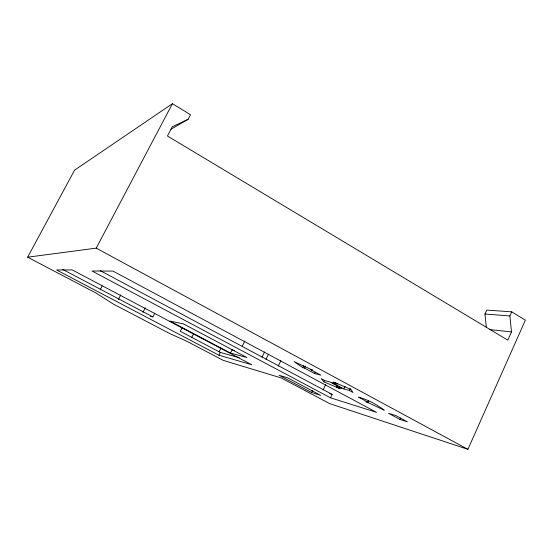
<?xml version="1.0" encoding="UTF-8"?>
<svg xmlns="http://www.w3.org/2000/svg" width="553" height="553" viewBox="0 0 553 553"><rect width="100%" height="100%" fill="white"/><g stroke="black" fill="none" stroke-linecap="round" stroke-linejoin="round"><path stroke-width="0.83" d="M170.946 129.236L188.124 119.296L190.502 114.754L172.446 103.674L74.551 170.186L27.65 257.193L95.973 293.007L113.289 304.032L169.812 333.625L186.105 340.904L223.225 360.356L281.124 377.92L329.747 403.649L467.914 449.326L525.35 320.208L511.739 311.851L486.737 310.088L484.96 314.021L486.336 327.576M188.124 119.296L172.26 126.831L167.441 136.003L507.799 340.157L511.484 331.897L509.894 315.963L511.739 311.851M399.854 419.409L407.326 421.759L395.858 415.58L388.531 413.312L399.854 419.409L400.476 418.054M368.07 402.287L358.565 397.172C367.911 399.66 376.593 404.374 384.238 410.167L365.934 401.651L368.07 402.287L368.706 400.918M349.337 390.501L353.021 392.485L350.92 389.402L333.659 382.054L337.392 384.065L332.007 382.572L343.814 388.932L349.337 390.501L350.326 388.393M343.814 388.932L345.12 386.167M330.521 397.835L376.565 412.358L112.985 271.088L92.054 271.018L330.521 397.835L332.153 394.393L100.086 270.569M336.521 386.858L341.844 388.372L330.086 382.04L324.887 380.602L321.245 378.646L323.871 381.819L340.116 388.794L336.521 386.858L337.164 385.496M323.871 381.819L324.507 380.478M323.173 389.872L325.738 384.459M314.526 373.469L320.823 375.141L310.745 369.708L312.701 370.213L294.099 361.614L302.719 367.634L304.592 368.118L314.526 373.469L315.196 372.079M311.546 392.471L320.692 395.367L287.595 377.81L279.113 375.287L311.546 392.471L312.48 390.522M302.719 367.634L303.721 365.547M304.592 368.118L305.595 366.024M278.228 366.127L280.855 360.715M261.97 357.19L264.534 351.936M265.958 359.367L268.523 354.107M242.221 346.282L244.868 340.918M230.477 353.07L246.935 357.549L183.444 323.892L169.93 321.079L230.477 353.07L232.046 349.897L234.52 350.54M219.036 351.95L220.944 348.107M218.94 355.226L251.76 364.752L72.215 269.912L56.586 269.975L218.94 355.226L220.329 352.42L239.283 357.715M191.67 337.565L193.591 333.736M182.227 327.514L180.292 331.337L220.329 352.42M150.506 316.42L152.891 316.91L154.805 313.157M142.909 312.362L145.232 307.841M118.425 299.45L120.81 294.853M100.19 289.717L102.174 285.922M27.65 257.193L96.222 248.138L172.446 103.674M484.96 314.021L509.894 315.963M489.834 329.623L511.484 331.897M329.719 393.646L332.153 394.393M62.738 269.442L152.891 316.91M96.222 248.138L467.914 449.326"/></g></svg>
